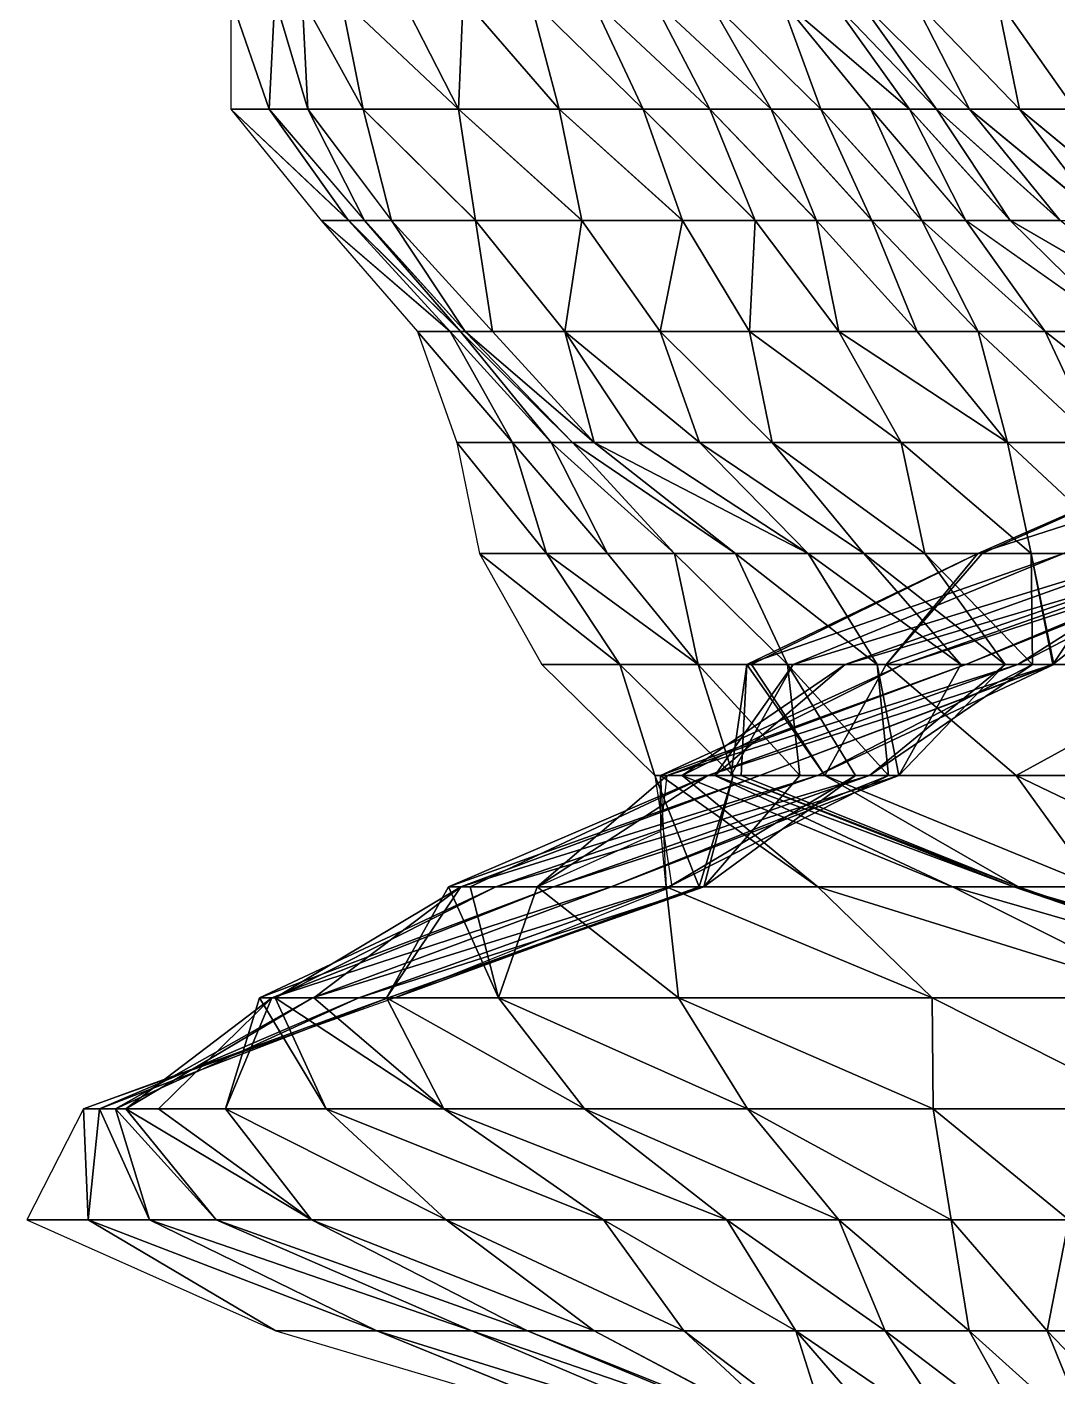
# Model space of a CAD drawing. Header units: metres. Extents: x -137 to 231, y -240 to 234.
# Drawn here: x -127 to -71.3, y -146.5 to -73.6 of the extents above; entities that cross this region are included whole.
import ezdxf

# ---------------------------------------------------------------- set-up
doc = ezdxf.new("R2010")
doc.units = ezdxf.units.M

msp = doc.modelspace()

# ---------------------------------------------------------------- linework, layer by layer
for points in [[(-115.985504, -72, -113.15229), (-113.90248, -78, -118.87785), (-113.59683, -72, -118.701385), (-113.59673, -71.9999, -118.70129)], [(-115.985504, -72, -113.15229), (-115.985504, -78, -113.15229), (-113.90248, -78, -118.87785), (-113.90238, -77.9999, -118.877754)], [(-113.59683, -72, -118.701385), (-113.90248, -78, -118.87785), (-111.81945, -78, -124.603424), (-111.81935, -77.9999, -124.603325)], [(-113.59683, -72, -118.701385), (-111.81945, -78, -124.603424), (-112.12511, -72, -124.77989), (-112.12501, -71.9999, -124.77979)], [(-112.12511, -72, -124.77989), (-108.81945, -78, -129.79958), (-110.04207, -72, -130.50546), (-110.04197, -71.9999, -130.50536)], [(-112.12511, -72, -124.77989), (-111.81945, -78, -124.603424), (-108.81945, -78, -129.79958), (-108.81935, -77.9999, -129.79947)], [(-110.04207, -72, -130.50546), (-103.679855, -78, -133.76044), (-106.73642, -72, -135.52515), (-106.73632, -71.9999, -135.52504)], [(-110.04207, -72, -130.50546), (-108.81945, -78, -129.79958), (-103.679855, -78, -133.76044), (-103.679756, -77.9999, -133.76033)], [(-103.43076, -72, -140.54482), (-106.73642, -72, -135.52515), (-103.679855, -78, -133.76044), (-103.679756, -77.9999, -133.76033)], [(-103.43076, -72, -140.54482), (-103.679855, -78, -133.76044), (-98.23461, -78, -137.54482), (-98.23451, -77.9999, -137.54471)], [(-99.81945, -72, -145.38803), (-103.43076, -72, -140.54482), (-98.23461, -78, -137.54482), (-98.23451, -77.9999, -137.54471)], [(-99.81945, -72, -145.38803), (-98.23461, -78, -137.54482), (-93.70634, -78, -141.85863), (-93.70624, -77.9999, -141.85852)], [(-96.513794, -72, -150.40771), (-99.81945, -72, -145.38803), (-93.70634, -78, -141.85863), (-93.70624, -77.9999, -141.85852)], [(-96.513794, -72, -150.40771), (-93.70634, -78, -141.85863), (-90.09502, -78, -146.70183), (-90.09492, -77.9999, -146.70172)], [(-93.20814, -72, -155.4274), (-96.513794, -72, -150.40771), (-90.09502, -78, -146.70183), (-90.09492, -77.9999, -146.70172)], [(-93.20814, -72, -155.4274), (-90.09502, -78, -146.70183), (-86.78936, -78, -151.72151), (-86.78926, -77.9999, -151.7214)], [(-90.20814, -72, -160.62355), (-93.20814, -72, -155.4274), (-86.78936, -78, -151.72151), (-86.78926, -77.9999, -151.7214)], [(-90.20814, -72, -160.62355), (-86.78936, -78, -151.72151), (-84.09502, -78, -157.09413), (-84.09492, -77.9999, -157.09402)], [(-86.291176, -72, -165.29028), (-90.20814, -72, -160.62355), (-84.09502, -78, -157.09413), (-84.09492, -77.9999, -157.09402)], [(-86.291176, -72, -165.29028), (-79.31764, -78, -168.19232), (-83.59683, -72, -170.66292), (-83.59673, -71.9999, -170.66281)], [(-86.291176, -72, -165.29028), (-84.09502, -78, -157.09413), (-81.40067, -78, -162.46677), (-81.40057, -77.9999, -162.46666)], [(-86.291176, -72, -165.29028), (-81.40067, -78, -162.46677), (-79.31764, -78, -168.19232), (-79.31754, -77.9999, -168.19221)], [(-83.59683, -72, -170.66292), (-77.845924, -78, -174.27083), (-82.12511, -72, -176.74142), (-82.12501, -71.9999, -176.74132)], [(-83.59683, -72, -170.66292), (-79.31764, -78, -168.19232), (-77.845924, -78, -174.27083), (-77.845825, -77.9999, -174.27072)], [(-82.12511, -72, -176.74142), (-76.06855, -78, -180.17287), (-79.12511, -72, -181.93758), (-79.12501, -71.9999, -181.93747)], [(-82.12511, -72, -176.74142), (-77.845924, -78, -174.27083), (-76.06855, -78, -180.17287), (-76.06845, -77.9999, -180.17276)], [(-79.12511, -72, -181.93758), (-73.37421, -78, -185.5455), (-74.59683, -72, -186.25137), (-74.59673, -71.9999, -186.25127)], [(-79.12511, -72, -181.93758), (-76.06855, -78, -180.17287), (-73.37421, -78, -185.5455), (-73.37411, -77.9999, -185.5454)], [(-74.59683, -72, -186.25137), (-70.37421, -78, -190.74164), (-69.76289, -72, -190.3887), (-69.762794, -71.9999, -190.3886)], [(-74.59683, -72, -186.25137), (-73.37421, -78, -185.5455), (-70.37421, -78, -190.74164), (-70.37411, -77.9999, -190.74153)], [(-115.985504, -78, -113.15229), (-109.62329, -84, -116.40727), (-113.90248, -78, -118.87785), (-113.90238, -77.9999, -118.877754)], [(-115.985504, -78, -113.15229), (-111.09502, -84, -110.32876), (-109.62329, -84, -116.40727), (-109.62319, -83.9999, -116.40717)], [(-113.90248, -78, -118.87785), (-108.762886, -84, -122.838715), (-111.81945, -78, -124.603424), (-111.81935, -77.9999, -124.603325)], [(-113.90248, -78, -118.87785), (-109.62329, -84, -116.40727), (-108.762886, -84, -122.838715), (-108.76279, -83.9999, -122.838615)], [(-111.81945, -78, -124.603424), (-107.29117, -84, -128.91722), (-108.81945, -78, -129.79958), (-108.81935, -77.9999, -129.79947)], [(-111.81945, -78, -124.603424), (-108.762886, -84, -122.838715), (-107.29117, -84, -128.91722), (-107.29107, -83.9999, -128.91711)], [(-108.81945, -78, -129.79958), (-102.762886, -84, -133.23102), (-103.679855, -78, -133.76044), (-103.679756, -77.9999, -133.76033)], [(-108.81945, -78, -129.79958), (-107.29117, -84, -128.91722), (-102.762886, -84, -133.23102), (-102.76279, -83.9999, -133.23091)], [(-103.679855, -78, -133.76044), (-97.011986, -84, -136.83894), (-98.23461, -78, -137.54482), (-98.23451, -77.9999, -137.54471)], [(-103.679855, -78, -133.76044), (-102.762886, -84, -133.23102), (-97.011986, -84, -136.83894), (-97.01189, -83.9999, -136.83884)], [(-98.23461, -78, -137.54482), (-91.566734, -84, -140.62332), (-93.70634, -78, -141.85863), (-93.70624, -77.9999, -141.85852)], [(-98.23461, -78, -137.54482), (-97.011986, -84, -136.83894), (-91.566734, -84, -140.62332), (-91.566635, -83.9999, -140.62321)], [(-93.70634, -78, -141.85863), (-87.64977, -84, -145.29007), (-90.09502, -78, -146.70183), (-90.09492, -77.9999, -146.70172)], [(-93.70634, -78, -141.85863), (-91.566734, -84, -140.62332), (-87.64977, -84, -145.29007), (-87.64967, -83.9999, -145.28996)], [(-90.09502, -78, -146.70183), (-84.34412, -84, -150.30975), (-86.78936, -78, -151.72151), (-86.78926, -77.9999, -151.7214)], [(-90.09502, -78, -146.70183), (-87.64977, -84, -145.29007), (-84.34412, -84, -150.30975), (-84.34402, -83.9999, -150.30965)], [(-86.78936, -78, -151.72151), (-81.34412, -84, -155.5059), (-84.09502, -78, -157.09413), (-84.09492, -77.9999, -157.09402)], [(-86.78936, -78, -151.72151), (-84.34412, -84, -150.30975), (-81.34412, -84, -155.5059), (-81.34402, -83.9999, -155.5058)], [(-84.09502, -78, -157.09413), (-78.64977, -84, -160.87852), (-81.40067, -78, -162.46677), (-81.40057, -77.9999, -162.46666)], [(-84.09502, -78, -157.09413), (-81.34412, -84, -155.5059), (-78.64977, -84, -160.87852), (-78.64967, -83.9999, -160.87842)], [(-81.40067, -78, -162.46677), (-76.261086, -84, -166.42761), (-79.31764, -78, -168.19232), (-79.31754, -77.9999, -168.19221)], [(-81.40067, -78, -162.46677), (-78.64977, -84, -160.87852), (-76.261086, -84, -166.42761), (-76.26099, -83.9999, -166.4275)], [(-79.31764, -78, -168.19232), (-73.87239, -84, -171.97672), (-77.845924, -78, -174.27083), (-77.845825, -77.9999, -174.27072)], [(-79.31764, -78, -168.19232), (-76.261086, -84, -166.42761), (-73.87239, -84, -171.97672), (-73.87229, -83.9999, -171.97661)], [(-77.845924, -78, -174.27083), (-71.178055, -84, -177.34933), (-76.06855, -78, -180.17287), (-76.06845, -77.9999, -180.17276)], [(-77.845924, -78, -174.27083), (-73.87239, -84, -171.97672), (-71.178055, -84, -177.34933), (-71.177956, -83.9999, -177.34923)], [(-76.06855, -78, -180.17287), (-68.78937, -84, -182.89844), (-73.37421, -78, -185.5455), (-73.37411, -77.9999, -185.5454)], [(-76.06855, -78, -180.17287), (-71.178055, -84, -177.34933), (-68.78937, -84, -182.89844), (-68.78927, -83.9999, -182.89833)], [(-73.37421, -78, -185.5455), (-66.09502, -84, -188.27106), (-70.37421, -78, -190.74164), (-70.37411, -77.9999, -190.74153)], [(-73.37421, -78, -185.5455), (-68.78937, -84, -182.89844), (-66.09502, -84, -188.27106), (-66.09492, -83.9999, -188.27095)], [(-104.12149, -90, -113.230804), (-109.62329, -84, -116.40727), (-111.09502, -84, -110.32876), (-111.09492, -83.9999, -110.32866)], [(-104.12149, -90, -113.230804), (-111.09502, -84, -110.32876), (-105.898865, -90, -107.328766), (-105.898766, -89.9999, -107.32867)], [(-103.566734, -90, -119.838715), (-108.762886, -84, -122.838715), (-109.62329, -84, -116.40727), (-109.62319, -83.9999, -116.40717)], [(-103.566734, -90, -119.838715), (-109.62329, -84, -116.40727), (-104.12149, -90, -113.230804), (-104.12139, -89.9999, -113.230705)], [(-103.31764, -90, -126.6231), (-107.29117, -84, -128.91722), (-108.762886, -84, -122.838715), (-108.76279, -83.9999, -122.838615)], [(-103.31764, -90, -126.6231), (-108.762886, -84, -122.838715), (-103.566734, -90, -119.838715), (-103.566635, -89.9999, -119.838615)], [(-107.29117, -84, -128.91722), (-101.84592, -90, -132.70161), (-102.762886, -84, -133.23102), (-102.76279, -83.9999, -133.23091)], [(-107.29117, -84, -128.91722), (-103.31764, -90, -126.6231), (-101.84592, -90, -132.70161), (-101.84582, -89.9999, -132.7015)], [(-102.762886, -84, -133.23102), (-97.928955, -90, -137.36835), (-97.011986, -84, -136.83894), (-97.01189, -83.9999, -136.83884)], [(-102.762886, -84, -133.23102), (-101.84592, -90, -132.70161), (-97.928955, -90, -137.36835), (-97.928856, -89.9999, -137.36824)], [(-97.011986, -84, -136.83894), (-97.928955, -90, -137.36835), (-92.78936, -90, -141.32921), (-92.78926, -89.9999, -141.3291)], [(-97.011986, -84, -136.83894), (-92.78936, -90, -141.32921), (-91.566734, -84, -140.62332), (-91.566635, -83.9999, -140.62321)], [(-91.566734, -84, -140.62332), (-92.78936, -90, -141.32921), (-87.95543, -90, -145.46654), (-87.95533, -89.9999, -145.46643)], [(-91.566734, -84, -140.62332), (-87.95543, -90, -145.46654), (-87.64977, -84, -145.29007), (-87.64967, -83.9999, -145.28996)], [(-87.64977, -84, -145.29007), (-87.95543, -90, -145.46654), (-83.12149, -90, -149.60387), (-83.12139, -89.9999, -149.60376)], [(-87.64977, -84, -145.29007), (-83.12149, -90, -149.60387), (-84.34412, -84, -150.30975), (-84.34402, -83.9999, -150.30965)], [(-84.34412, -84, -150.30975), (-78.898865, -90, -154.09413), (-81.34412, -84, -155.5059), (-81.34402, -83.9999, -155.5058)], [(-84.34412, -84, -150.30975), (-83.12149, -90, -149.60387), (-78.898865, -90, -154.09413), (-78.898766, -89.9999, -154.09402)], [(-81.34412, -84, -155.5059), (-75.593216, -90, -159.11382), (-78.64977, -84, -160.87852), (-78.64967, -83.9999, -160.87842)], [(-81.34412, -84, -155.5059), (-78.898865, -90, -154.09413), (-75.593216, -90, -159.11382), (-75.59312, -89.9999, -159.11371)], [(-78.64977, -84, -160.87852), (-71.9819, -90, -163.95703), (-76.261086, -84, -166.42761), (-76.26099, -83.9999, -166.4275)], [(-78.64977, -84, -160.87852), (-75.593216, -90, -159.11382), (-71.9819, -90, -163.95703), (-71.981804, -89.9999, -163.95692)], [(-67.75928, -90, -168.4473), (-73.87239, -84, -171.97672), (-76.261086, -84, -166.42761), (-76.26099, -83.9999, -166.4275)], [(-67.75928, -90, -168.4473), (-76.261086, -84, -166.42761), (-71.9819, -90, -163.95703), (-71.981804, -89.9999, -163.95692)], [(-63.53665, -90, -172.93758), (-71.178055, -84, -177.34933), (-73.87239, -84, -171.97672), (-73.87229, -83.9999, -171.97661)], [(-63.53665, -90, -172.93758), (-73.87239, -84, -171.97672), (-67.75928, -90, -168.4473), (-67.75918, -89.9999, -168.44719)], [(-105.898865, -90, -107.328766), (-100.75928, -96, -111.28963), (-104.12149, -90, -113.230804), (-104.12139, -89.9999, -113.230705)], [(-105.898865, -90, -107.328766), (-103.75928, -96, -106.093475), (-100.75928, -96, -111.28963), (-100.75918, -95.9999, -111.28953)], [(-104.12149, -90, -113.230804), (-98.67624, -96, -117.01519), (-103.566734, -90, -119.838715), (-103.566635, -89.9999, -119.838615)], [(-104.12149, -90, -113.230804), (-100.75928, -96, -111.28963), (-98.67624, -96, -117.01519), (-98.67614, -95.9999, -117.01509)], [(-97.51018, -96, -123.270164), (-103.31764, -90, -126.6231), (-103.566734, -90, -119.838715), (-103.566635, -89.9999, -119.838615)], [(-97.51018, -96, -123.270164), (-103.566734, -90, -119.838715), (-98.67624, -96, -117.01519), (-98.67614, -95.9999, -117.01509)], [(-96.34412, -96, -129.52515), (-101.84592, -90, -132.70161), (-103.31764, -90, -126.6231), (-103.31754, -89.9999, -126.623)], [(-96.34412, -96, -129.52515), (-103.31764, -90, -126.6231), (-97.51018, -96, -123.270164), (-97.51008, -95.9999, -123.270065)], [(-97.928955, -90, -137.36835), (-101.84592, -90, -132.70161), (-96.34412, -96, -129.52515), (-96.34402, -95.9999, -129.52504)], [(-97.928955, -90, -137.36835), (-90.64977, -96, -140.09392), (-92.78936, -90, -141.32921), (-92.78926, -89.9999, -141.3291)], [(-97.928955, -90, -137.36835), (-96.34412, -96, -129.52515), (-93.95543, -96, -135.07423), (-93.95533, -95.9999, -135.07413)], [(-97.928955, -90, -137.36835), (-93.95543, -96, -135.07423), (-90.64977, -96, -140.09392), (-90.64967, -95.9999, -140.09381)], [(-92.78936, -90, -141.32921), (-86.7328, -96, -144.76065), (-87.95543, -90, -145.46654), (-87.95533, -89.9999, -145.46643)], [(-92.78936, -90, -141.32921), (-90.64977, -96, -140.09392), (-86.7328, -96, -144.76065), (-86.732704, -95.9999, -144.76054)], [(-87.95543, -90, -145.46654), (-79.75928, -96, -147.66269), (-83.12149, -90, -149.60387), (-83.12139, -89.9999, -149.60376)], [(-87.95543, -90, -145.46654), (-86.7328, -96, -144.76065), (-79.75928, -96, -147.66269), (-79.75918, -95.9999, -147.66258)], [(-83.12149, -90, -149.60387), (-74.00837, -96, -151.2706), (-78.898865, -90, -154.09413), (-78.898766, -89.9999, -154.09402)], [(-83.12149, -90, -149.60387), (-79.75928, -96, -147.66269), (-74.00837, -96, -151.2706), (-74.00827, -95.9999, -151.2705)], [(-75.593216, -90, -159.11382), (-78.898865, -90, -154.09413), (-74.00837, -96, -151.2706), (-74.00827, -95.9999, -151.2705)], [(-75.593216, -90, -159.11382), (-74.00837, -96, -151.2706), (-69.17443, -96, -155.40793), (-69.17433, -95.9999, -155.40782)], [(-71.9819, -90, -163.95703), (-75.593216, -90, -159.11382), (-69.17443, -96, -155.40793), (-69.17433, -95.9999, -155.40782)], [(-71.9819, -90, -163.95703), (-69.17443, -96, -155.40793), (-64.3405, -96, -159.54527), (-64.3404, -95.9999, -159.54517)], [(-67.75928, -90, -168.4473), (-71.9819, -90, -163.95703), (-64.3405, -96, -159.54527), (-64.3404, -95.9999, -159.54517)], [(-103.75928, -96, -106.093475), (-98.92534, -102, -110.230804), (-100.75928, -96, -111.28963), (-100.75918, -95.9999, -111.28953)], [(-103.75928, -96, -106.093475), (-102.53665, -102, -105.38759), (-98.92534, -102, -110.230804), (-98.92524, -101.9999, -110.230705)], [(-100.75928, -96, -111.28963), (-95.61968, -102, -115.25048), (-98.67624, -96, -117.01519), (-98.67614, -95.9999, -117.01509)], [(-100.75928, -96, -111.28963), (-98.92534, -102, -110.230804), (-95.61968, -102, -115.25048), (-95.61958, -101.9999, -115.25038)], [(-92.00837, -102, -120.09369), (-97.51018, -96, -123.270164), (-98.67624, -96, -117.01519), (-98.67614, -95.9999, -117.01509)], [(-92.00837, -102, -120.09369), (-98.67624, -96, -117.01519), (-95.61968, -102, -115.25048), (-95.61958, -101.9999, -115.25038)], [(-88.70271, -102, -125.11337), (-96.34412, -96, -129.52515), (-97.51018, -96, -123.270164), (-97.51008, -95.9999, -123.270065)], [(-88.70271, -102, -125.11337), (-97.51018, -96, -123.270164), (-92.00837, -102, -120.09369), (-92.00827, -101.9999, -120.09359)], [(-84.78574, -102, -129.78012), (-93.95543, -96, -135.07423), (-96.34412, -96, -129.52515), (-96.34402, -95.9999, -129.52504)], [(-84.78574, -102, -129.78012), (-96.34412, -96, -129.52515), (-88.70271, -102, -125.11337), (-88.702614, -101.9999, -125.11327)], [(-90.64977, -96, -140.09392), (-93.95543, -96, -135.07423), (-84.78574, -102, -129.78012), (-84.785645, -101.9999, -129.78001)], [(-90.64977, -96, -140.09392), (-84.78574, -102, -129.78012), (-81.78574, -102, -134.97627), (-81.785645, -101.9999, -134.97617)], [(-86.7328, -96, -144.76065), (-90.64977, -96, -140.09392), (-81.78574, -102, -134.97627), (-81.785645, -101.9999, -134.97617)], [(-86.7328, -96, -144.76065), (-81.78574, -102, -134.97627), (-78.48009, -102, -139.99596), (-78.47999, -101.9999, -139.99585)], [(-79.75928, -96, -147.66269), (-86.7328, -96, -144.76065), (-78.48009, -102, -139.99596), (-78.47999, -101.9999, -139.99585)], [(-79.75928, -96, -147.66269), (-78.48009, -102, -139.99596), (-72.72919, -102, -143.60387), (-72.72909, -101.9999, -143.60376)], [(-74.00837, -96, -151.2706), (-79.75928, -96, -147.66269), (-72.72919, -102, -143.60387), (-72.72909, -101.9999, -143.60376)], [(-70.98551, -102, -191.09457), (-75.62692, -102, -200.7025), (-56.981903, -96, -189.93779), (-56.981804, -95.9999, -189.93768)], [(-75.62692, -102, -200.7025), (-75.37782, -102, -207.48688), (-61.928955, -96, -199.72218), (-61.928856, -95.9999, -199.72208)], [(-75.62692, -102, -200.7025), (-61.928955, -96, -199.72218), (-56.981903, -96, -189.93779), (-56.981804, -95.9999, -189.93768)], [(-61.928955, -96, -199.72218), (-75.37782, -102, -207.48688), (-63.208138, -102, -207.38892), (-63.20804, -101.9999, -207.38881)], [(-74.00837, -96, -151.2706), (-72.72919, -102, -143.60387), (-67.58959, -102, -147.56473), (-67.58949, -101.9999, -147.56462)], [(-69.17443, -96, -155.40793), (-74.00837, -96, -151.2706), (-67.58959, -102, -147.56473), (-67.58949, -101.9999, -147.56462)], [(-102.53665, -102, -105.38759), (-94.951805, -108, -107.936676), (-98.92534, -102, -110.230804), (-98.92524, -101.9999, -110.230705)], [(-102.53665, -102, -105.38759), (-99.17443, -108, -103.44641), (-94.951805, -108, -107.936676), (-94.951706, -107.9999, -107.93658)], [(-98.92534, -102, -110.230804), (-90.72919, -108, -112.426956), (-95.61968, -102, -115.25048), (-95.61958, -101.9999, -115.25038)], [(-98.92534, -102, -110.230804), (-94.951805, -108, -107.936676), (-90.72919, -108, -112.426956), (-90.72909, -107.9999, -112.42686)], [(-92.00837, -102, -120.09369), (-95.61968, -102, -115.25048), (-90.72919, -108, -112.426956), (-90.72909, -107.9999, -112.42686)], [(-92.00837, -102, -120.09369), (-90.72919, -108, -112.426956), (-85.89525, -108, -116.564285), (-85.89515, -107.9999, -116.564186)], [(-88.70271, -102, -125.11337), (-92.00837, -102, -120.09369), (-85.89525, -108, -116.564285), (-85.89515, -107.9999, -116.564186)], [(-88.70271, -102, -125.11337), (-85.89525, -108, -116.564285), (-81.06131, -108, -120.701614), (-81.06121, -107.9999, -120.701515)], [(-84.78574, -102, -129.78012), (-88.70271, -102, -125.11337), (-81.06131, -108, -120.701614), (-81.06121, -107.9999, -120.701515)], [(-85.60045, -108, -192.60431), (-88.10226, -108, -200.97693), (-70.98551, -102, -191.09457), (-70.98541, -101.9999, -191.09447)], [(-88.10226, -108, -200.97693), (-87.853165, -108, -207.76132), (-75.62692, -102, -200.7025), (-75.62682, -101.9999, -200.7024)], [(-88.10226, -108, -200.97693), (-75.62692, -102, -200.7025), (-70.98551, -102, -191.09457), (-70.98541, -101.9999, -191.09447)], [(-75.62692, -102, -200.7025), (-87.853165, -108, -207.76132), (-80.573975, -108, -210.4869), (-80.573875, -107.9999, -210.48679)], [(-82.792984, -108, -184.05522), (-85.60045, -108, -192.60431), (-66.03847, -102, -181.3102), (-66.03837, -101.9999, -181.31009)], [(-85.60045, -108, -192.60431), (-70.98551, -102, -191.09457), (-66.03847, -102, -181.3102), (-66.03837, -101.9999, -181.31009)], [(-84.78574, -102, -129.78012), (-81.06131, -108, -120.701614), (-76.53303, -108, -125.01541), (-76.53293, -107.9999, -125.01531)], [(-81.78574, -102, -134.97627), (-84.78574, -102, -129.78012), (-76.53303, -108, -125.01541), (-76.53293, -107.9999, -125.01531)], [(-79.67986, -108, -175.32965), (-82.792984, -108, -184.05522), (-62.619682, -102, -172.40817), (-62.619583, -101.9999, -172.40807)], [(-82.792984, -108, -184.05522), (-66.03847, -102, -181.3102), (-62.619682, -102, -172.40817), (-62.619583, -101.9999, -172.40807)], [(-81.78574, -102, -134.97627), (-76.53303, -108, -125.01541), (-74.14435, -108, -130.56451), (-74.14425, -107.9999, -130.5644)], [(-78.48009, -102, -139.99596), (-81.78574, -102, -134.97627), (-74.14435, -108, -130.56451), (-74.14425, -107.9999, -130.5644)], [(-75.62692, -102, -200.7025), (-80.573975, -108, -210.4869), (-75.37782, -102, -207.48688), (-75.37772, -101.9999, -207.48677)], [(-80.573975, -108, -210.4869), (-62.596832, -108, -207.03598), (-63.208138, -102, -207.38892), (-63.20804, -101.9999, -207.38881)], [(-80.573975, -108, -210.4869), (-63.208138, -102, -207.38892), (-75.37782, -102, -207.48688), (-75.37772, -101.9999, -207.48677)], [(-76.261086, -108, -166.42761), (-79.67986, -108, -175.32965), (-61.3405, -102, -164.74142), (-61.3404, -101.9999, -164.74132)], [(-79.67986, -108, -175.32965), (-62.619682, -102, -172.40817), (-61.3405, -102, -164.74142), (-61.3404, -101.9999, -164.74132)], [(-78.48009, -102, -139.99596), (-74.14435, -108, -130.56451), (-72.672615, -108, -136.643), (-72.672516, -107.9999, -136.6429)], [(-72.72919, -102, -143.60387), (-78.48009, -102, -139.99596), (-72.672615, -108, -136.643), (-72.672516, -107.9999, -136.6429)], [(-73.45361, -108, -157.87852), (-76.261086, -108, -166.42761), (-61.89525, -102, -158.13351), (-61.89515, -101.9999, -158.1334)], [(-76.261086, -108, -166.42761), (-61.3405, -102, -164.74142), (-61.89525, -102, -158.13351), (-61.89515, -101.9999, -158.1334)], [(-71.56312, -108, -149.85884), (-73.45361, -108, -157.87852), (-63.978287, -102, -152.40794), (-63.978188, -101.9999, -152.40784)], [(-73.45361, -108, -157.87852), (-61.89525, -102, -158.13351), (-63.978287, -102, -152.40794), (-63.978188, -101.9999, -152.40784)], [(-72.72919, -102, -143.60387), (-71.56312, -108, -149.85884), (-67.58959, -102, -147.56473), (-67.58949, -101.9999, -147.56462)], [(-72.72919, -102, -143.60387), (-72.672615, -108, -136.643), (-71.50656, -108, -142.89798), (-71.50646, -107.9999, -142.89787)], [(-72.72919, -102, -143.60387), (-71.50656, -108, -142.89798), (-71.56312, -108, -149.85884), (-71.56302, -107.9999, -149.85873)], [(-71.56312, -108, -149.85884), (-63.978287, -102, -152.40794), (-67.58959, -102, -147.56473), (-67.58949, -101.9999, -147.56462)], [(-94.951805, -108, -107.936676), (-99.17443, -108, -103.44641), (-93.06131, -114, -99.917), (-93.06121, -113.9999, -99.9169)], [(-94.951805, -108, -107.936676), (-93.06131, -114, -99.917), (-88.838684, -114, -104.40727), (-88.838585, -113.9999, -104.40717)], [(-90.72919, -108, -112.426956), (-94.951805, -108, -107.936676), (-88.838684, -114, -104.40727), (-88.838585, -113.9999, -104.40717)], [(-92.40429, -114, -168.8197), (-92.76651, -114, -175.95703), (-76.261086, -108, -166.42761), (-76.26099, -107.9999, -166.4275)], [(-92.76651, -114, -175.95703), (-91.60045, -114, -182.212), (-79.67986, -108, -175.32965), (-79.67976, -107.9999, -175.32954)], [(-92.76651, -114, -175.95703), (-79.67986, -108, -175.32965), (-76.261086, -108, -166.42761), (-76.26099, -107.9999, -166.4275)], [(-90.20814, -114, -160.62355), (-92.40429, -114, -168.8197), (-73.45361, -108, -157.87852), (-73.453514, -107.9999, -157.87842)], [(-92.40429, -114, -168.8197), (-76.261086, -108, -166.42761), (-73.45361, -108, -157.87852), (-73.453514, -107.9999, -157.87842)], [(-91.60045, -114, -182.212), (-89.823074, -114, -188.11404), (-82.792984, -108, -184.05522), (-82.792885, -107.9999, -184.05511)], [(-91.60045, -114, -182.212), (-82.792984, -108, -184.05522), (-79.67986, -108, -175.32965), (-79.67976, -107.9999, -175.32954)], [(-90.72919, -108, -112.426956), (-88.838684, -114, -104.40727), (-85.22737, -114, -109.25048), (-85.22727, -113.9999, -109.25038)], [(-85.89525, -108, -116.564285), (-90.72919, -108, -112.426956), (-85.22737, -114, -109.25048), (-85.22727, -113.9999, -109.25038)], [(-87.40067, -114, -152.07446), (-90.20814, -114, -160.62355), (-71.56312, -108, -149.85884), (-71.56302, -107.9999, -149.85873)], [(-90.20814, -114, -160.62355), (-73.45361, -108, -157.87852), (-71.56312, -108, -149.85884), (-71.56302, -107.9999, -149.85873)], [(-89.823074, -114, -188.11404), (-88.96266, -114, -194.5455), (-85.60045, -108, -192.60431), (-85.60035, -107.9999, -192.6042)], [(-89.823074, -114, -188.11404), (-85.60045, -108, -192.60431), (-82.792984, -108, -184.05522), (-82.792885, -107.9999, -184.05511)], [(-88.96266, -114, -194.5455), (-88.40791, -114, -201.15341), (-88.10226, -108, -200.97693), (-88.10216, -107.9999, -200.97682)], [(-88.96266, -114, -194.5455), (-88.10226, -108, -200.97693), (-85.60045, -108, -192.60431), (-85.60035, -107.9999, -192.6042)], [(-88.10226, -108, -200.97693), (-88.40791, -114, -201.15341), (-83.87963, -114, -205.46721), (-83.87953, -113.9999, -205.4671)], [(-88.10226, -108, -200.97693), (-83.87963, -114, -205.46721), (-87.853165, -108, -207.76132), (-87.853065, -107.9999, -207.76122)], [(-83.87963, -114, -205.46721), (-80.573975, -108, -210.4869), (-87.853165, -108, -207.76132), (-87.853065, -107.9999, -207.76122)], [(-84.28756, -114, -143.34889), (-87.40067, -114, -152.07446), (-71.50656, -108, -142.89798), (-71.50646, -107.9999, -142.89787)], [(-87.40067, -114, -152.07446), (-71.56312, -108, -149.85884), (-71.50656, -108, -142.89798), (-71.50646, -107.9999, -142.89787)], [(-85.89525, -108, -116.564285), (-80.45, -114, -120.34867), (-81.06131, -108, -120.701614), (-81.06121, -107.9999, -120.701515)], [(-85.89525, -108, -116.564285), (-85.22737, -114, -109.25048), (-82.22737, -114, -114.44664), (-82.22727, -113.9999, -114.44654)], [(-85.89525, -108, -116.564285), (-82.22737, -114, -114.44664), (-80.45, -114, -120.34867), (-80.4499, -113.9999, -120.34857)], [(-81.48009, -114, -134.7998), (-84.28756, -114, -143.34889), (-72.672615, -108, -136.643), (-72.672516, -107.9999, -136.6429)], [(-84.28756, -114, -143.34889), (-71.50656, -108, -142.89798), (-72.672615, -108, -136.643), (-72.672516, -107.9999, -136.6429)], [(-83.87963, -114, -205.46721), (-73.543884, -114, -206.42807), (-80.573975, -108, -210.4869), (-80.573875, -107.9999, -210.48679)], [(-79.89525, -114, -126.95659), (-81.48009, -114, -134.7998), (-74.14435, -108, -130.56451), (-74.14425, -107.9999, -130.5644)], [(-81.48009, -114, -134.7998), (-72.672615, -108, -136.643), (-74.14435, -108, -130.56451), (-74.14425, -107.9999, -130.5644)], [(-81.06131, -108, -120.701614), (-79.89525, -114, -126.95659), (-76.53303, -108, -125.01541), (-76.53293, -107.9999, -125.01531)], [(-81.06131, -108, -120.701614), (-80.45, -114, -120.34867), (-79.89525, -114, -126.95659), (-79.89515, -113.9999, -126.95649)], [(-73.543884, -114, -206.42807), (-62.596832, -108, -207.03598), (-80.573975, -108, -210.4869), (-80.573875, -107.9999, -210.48679)], [(-79.89525, -114, -126.95659), (-74.14435, -108, -130.56451), (-76.53303, -108, -125.01541), (-76.53293, -107.9999, -125.01531)], [(-73.543884, -114, -206.42807), (-58.011993, -114, -204.38892), (-62.596832, -108, -207.03598), (-62.596733, -107.9999, -207.03587)], [(-103.543884, -120, -154.46654), (-104.211754, -120, -161.78033), (-87.40067, -114, -152.07446), (-87.40057, -113.9999, -152.07436)], [(-104.211754, -120, -161.78033), (-103.04569, -120, -168.03531), (-90.20814, -114, -160.62355), (-90.20804, -113.9999, -160.62344)], [(-104.211754, -120, -161.78033), (-90.20814, -114, -160.62355), (-87.40067, -114, -152.07446), (-87.40057, -113.9999, -152.07436)], [(-101.65338, -120, -146.44685), (-103.543884, -120, -154.46654), (-84.28756, -114, -143.34889), (-84.28746, -113.9999, -143.34879)], [(-103.543884, -120, -154.46654), (-87.40067, -114, -152.07446), (-84.28756, -114, -143.34889), (-84.28746, -113.9999, -143.34879)], [(-90.20814, -114, -160.62355), (-103.04569, -120, -168.03531), (-99.43439, -120, -172.87852), (-99.43429, -119.9999, -172.87842)], [(-98.54027, -120, -137.72128), (-101.65338, -120, -146.44685), (-81.48009, -114, -134.7998), (-81.47999, -113.9999, -134.7997)], [(-101.65338, -120, -146.44685), (-84.28756, -114, -143.34889), (-81.48009, -114, -134.7998), (-81.47999, -113.9999, -134.7997)], [(-90.20814, -114, -160.62355), (-99.43439, -120, -172.87852), (-92.40429, -114, -168.8197), (-92.40419, -113.9999, -168.8196)], [(-92.40429, -114, -168.8197), (-99.43439, -120, -172.87852), (-92.75142, -117, -175.65965), (-92.75132, -116.9999, -175.65955)], [(-95.42715, -120, -128.99573), (-98.54027, -120, -137.72128), (-79.89525, -114, -126.95659), (-79.89515, -113.9999, -126.95649)], [(-98.54027, -120, -137.72128), (-81.48009, -114, -134.7998), (-79.89525, -114, -126.95659), (-79.89515, -113.9999, -126.95649)], [(-92.314026, -120, -120.270164), (-95.42715, -120, -128.99573), (-80.45, -114, -120.34867), (-80.4499, -113.9999, -120.34857)], [(-95.42715, -120, -128.99573), (-79.89525, -114, -126.95659), (-80.45, -114, -120.34867), (-80.4499, -113.9999, -120.34857)], [(-93.06131, -114, -99.917), (-90.672615, -120, -105.466095), (-88.838684, -114, -104.40727), (-88.838585, -113.9999, -104.40717)], [(-93.06131, -114, -99.917), (-92.14435, -120, -99.38759), (-90.672615, -120, -105.466095), (-90.672516, -119.9999, -105.465996)], [(-92.46086, -120, -175.78056), (-92.75142, -117, -175.65965), (-92.76651, -114, -175.95703), (-92.76641, -113.9999, -175.95692)], [(-84.2647, -120, -177.97672), (-91.60045, -114, -182.212), (-92.76651, -114, -175.95703), (-92.76641, -113.9999, -175.95692)], [(-84.2647, -120, -177.97672), (-92.76651, -114, -175.95703), (-92.46086, -120, -175.78056), (-92.46076, -119.9999, -175.78046)], [(-90.42352, -120, -112.25048), (-92.314026, -120, -120.270164), (-82.22737, -114, -114.44664), (-82.22727, -113.9999, -114.44654)], [(-92.314026, -120, -120.270164), (-80.45, -114, -120.34867), (-82.22737, -114, -114.44664), (-82.22727, -113.9999, -114.44654)], [(-76.98551, -120, -180.70227), (-89.823074, -114, -188.11404), (-91.60045, -114, -182.212), (-91.60035, -113.9999, -182.2119)], [(-76.98551, -120, -180.70227), (-91.60045, -114, -182.212), (-84.2647, -120, -177.97672), (-84.2646, -119.9999, -177.97661)], [(-88.838684, -114, -104.40727), (-90.672615, -120, -105.466095), (-90.42352, -120, -112.25048), (-90.42342, -119.9999, -112.25038)], [(-88.838684, -114, -104.40727), (-90.42352, -120, -112.25048), (-85.22737, -114, -109.25048), (-85.22727, -113.9999, -109.25038)], [(-90.42352, -120, -112.25048), (-82.22737, -114, -114.44664), (-85.22737, -114, -109.25048), (-85.22727, -113.9999, -109.25038)], [(-73.67986, -120, -185.72195), (-88.96266, -114, -194.5455), (-89.823074, -114, -188.11404), (-89.822975, -113.9999, -188.11394)], [(-73.67986, -120, -185.72195), (-89.823074, -114, -188.11404), (-76.98551, -120, -180.70227), (-76.98541, -119.9999, -180.70216)], [(-73.43077, -120, -192.50635), (-88.40791, -114, -201.15341), (-88.96266, -114, -194.5455), (-88.96256, -113.9999, -194.5454)], [(-73.43077, -120, -192.50635), (-88.96266, -114, -194.5455), (-73.67986, -120, -185.72195), (-73.67976, -119.9999, -185.72185)], [(-83.87963, -114, -205.46721), (-88.40791, -114, -201.15341), (-73.43077, -120, -192.50635), (-73.43067, -119.9999, -192.50624)], [(-83.87963, -114, -205.46721), (-73.43077, -120, -192.50635), (-69.20814, -120, -196.99661), (-69.20804, -119.9999, -196.9965)], [(-73.543884, -114, -206.42807), (-83.87963, -114, -205.46721), (-69.20814, -120, -196.99661), (-69.20804, -119.9999, -196.9965)], [(-61.011993, -120, -199.19278), (-58.011993, -114, -204.38892), (-73.543884, -114, -206.42807), (-73.543785, -113.9999, -206.42796)], [(-73.543884, -114, -206.42807), (-69.20814, -120, -196.99661), (-61.011993, -120, -199.19278), (-61.011894, -119.9999, -199.19267)], [(-113.76651, -126, -139.58395), (-114.43439, -126, -146.89777), (-98.54027, -120, -137.72128), (-98.54017, -119.9999, -137.72118)], [(-114.43439, -126, -146.89777), (-113.573975, -126, -153.32921), (-101.65338, -120, -146.44685), (-101.65328, -119.9999, -146.44675)], [(-114.43439, -126, -146.89777), (-101.65338, -120, -146.44685), (-98.54027, -120, -137.72128), (-98.54017, -119.9999, -137.72118)], [(-111.57036, -126, -131.38782), (-113.76651, -126, -139.58395), (-95.42715, -120, -128.99573), (-95.42705, -119.9999, -128.99562)], [(-113.76651, -126, -139.58395), (-98.54027, -120, -137.72128), (-95.42715, -120, -128.99573), (-95.42705, -119.9999, -128.99562)], [(-113.573975, -126, -153.32921), (-111.490944, -126, -159.05478), (-103.543884, -120, -154.46654), (-103.543785, -119.9999, -154.46643)], [(-113.573975, -126, -153.32921), (-103.543884, -120, -154.46654), (-101.65338, -120, -146.44685), (-101.65328, -119.9999, -146.44675)], [(-109.06854, -126, -123.01518), (-111.57036, -126, -131.38782), (-92.314026, -120, -120.270164), (-92.31393, -119.9999, -120.270065)], [(-111.57036, -126, -131.38782), (-95.42715, -120, -128.99573), (-92.314026, -120, -120.270164), (-92.31393, -119.9999, -120.270065)], [(-103.543884, -120, -154.46654), (-111.490944, -126, -159.05478), (-107.573975, -126, -163.72151), (-107.573875, -125.9999, -163.7214)], [(-107.4837, -126, -115.171974), (-109.06854, -126, -123.01518), (-90.42352, -120, -112.25048), (-90.42342, -119.9999, -112.25038)], [(-109.06854, -126, -123.01518), (-92.314026, -120, -120.270164), (-90.42352, -120, -112.25048), (-90.42342, -119.9999, -112.25038)], [(-103.543884, -120, -154.46654), (-107.573975, -126, -163.72151), (-104.211754, -120, -161.78033), (-104.211655, -119.9999, -161.78023)], [(-104.211754, -120, -161.78033), (-107.573975, -126, -163.72151), (-101.51742, -126, -167.15295), (-101.51732, -125.9999, -167.15285)], [(-107.12149, -126, -108.034645), (-107.4837, -126, -115.171974), (-90.672615, -120, -105.466095), (-90.672516, -119.9999, -105.465996)], [(-107.4837, -126, -115.171974), (-90.42352, -120, -112.25048), (-90.672615, -120, -105.466095), (-90.672516, -119.9999, -105.465996)], [(-107.12149, -126, -108.034645), (-90.672615, -120, -105.466095), (-92.14435, -120, -99.38759), (-92.14425, -119.9999, -99.38749)], [(-104.211754, -120, -161.78033), (-101.51742, -126, -167.15295), (-103.04569, -120, -168.03531), (-103.04559, -119.9999, -168.0352)], [(-99.43439, -120, -172.87852), (-103.04569, -120, -168.03531), (-101.51742, -126, -167.15295), (-101.51732, -125.9999, -167.15285)], [(-99.43439, -120, -172.87852), (-101.51742, -126, -167.15295), (-91.792984, -126, -168.46677), (-91.792885, -125.9999, -168.46666)], [(-92.46086, -120, -175.78056), (-99.43439, -120, -172.87852), (-91.792984, -126, -168.46677), (-91.792885, -125.9999, -168.46666)], [(-92.46086, -120, -175.78056), (-91.792984, -126, -168.46677), (-78.09502, -126, -167.48643), (-78.09492, -125.9999, -167.48633)], [(-84.2647, -120, -177.97672), (-92.46086, -120, -175.78056), (-78.09502, -126, -167.48643), (-78.09492, -125.9999, -167.48633)], [(-84.2647, -120, -177.97672), (-78.09502, -126, -167.48643), (-65.00837, -126, -166.85907), (-65.00827, -125.9999, -166.85896)], [(-76.98551, -120, -180.70227), (-84.2647, -120, -177.97672), (-65.00837, -126, -166.85907), (-65.00827, -125.9999, -166.85896)], [(-76.98551, -120, -180.70227), (-65.00837, -126, -166.85907), (-56.200912, -126, -168.70229), (-56.200813, -125.9999, -168.70218)], [(-73.67986, -120, -185.72195), (-76.98551, -120, -180.70227), (-56.200912, -126, -168.70229), (-56.200813, -125.9999, -168.70218)], [(-56.00837, -126, -182.44753), (-73.43077, -120, -192.50635), (-73.67986, -120, -185.72195), (-73.67976, -119.9999, -185.72185)], [(-73.67986, -120, -185.72195), (-56.200912, -126, -168.70229), (-53.200912, -126, -173.89844), (-53.200813, -125.9999, -173.89833)], [(-56.00837, -126, -182.44753), (-73.67986, -120, -185.72195), (-53.200912, -126, -173.89844), (-53.200813, -125.9999, -173.89833)], [(-69.20814, -120, -196.99661), (-73.43077, -120, -192.50635), (-56.00837, -126, -182.44753), (-56.00827, -125.9999, -182.44742)], [(-123.93257, -132, -117.740524), (-123.07217, -132, -124.171974), (-107.4837, -126, -115.171974), (-107.483604, -125.9999, -115.171875)], [(-123.93257, -132, -117.740524), (-107.4837, -126, -115.171974), (-107.12149, -126, -108.034645), (-107.12139, -125.9999, -108.034546)], [(-123.07217, -132, -124.171974), (-122.211754, -132, -130.60342), (-109.06854, -126, -123.01518), (-109.06844, -125.9999, -123.01508)], [(-123.07217, -132, -124.171974), (-109.06854, -126, -123.01518), (-107.4837, -126, -115.171974), (-107.483604, -125.9999, -115.171875)], [(-122.211754, -132, -130.60342), (-121.657005, -132, -137.21133), (-111.57036, -126, -131.38782), (-111.57026, -125.9999, -131.38771)], [(-122.211754, -132, -130.60342), (-111.57036, -126, -131.38782), (-109.06854, -126, -123.01518), (-109.06844, -125.9999, -123.01508)], [(-121.657005, -132, -137.21133), (-119.87963, -132, -143.11337), (-113.76651, -126, -139.58395), (-113.76641, -125.9999, -139.58385)], [(-121.657005, -132, -137.21133), (-113.76651, -126, -139.58395), (-111.57036, -126, -131.38782), (-111.57026, -125.9999, -131.38771)], [(-113.76651, -126, -139.58395), (-119.87963, -132, -143.11337), (-116.26832, -132, -147.95659), (-116.26822, -131.9999, -147.95648)], [(-113.76651, -126, -139.58395), (-116.26832, -132, -147.95659), (-114.43439, -126, -146.89777), (-114.43429, -125.9999, -146.89766)], [(-114.43439, -126, -146.89777), (-116.26832, -132, -147.95659), (-110.823074, -132, -151.74097), (-110.822975, -131.9999, -151.74086)], [(-114.43439, -126, -146.89777), (-110.823074, -132, -151.74097), (-113.573975, -126, -153.32921), (-113.573875, -125.9999, -153.3291)], [(-104.46085, -132, -154.99596), (-111.490944, -126, -159.05478), (-113.573975, -126, -153.32921), (-113.573875, -125.9999, -153.3291)], [(-104.46085, -132, -154.99596), (-113.573975, -126, -153.32921), (-110.823074, -132, -151.74097), (-110.822975, -131.9999, -151.74086)], [(-107.573975, -126, -163.72151), (-111.490944, -126, -159.05478), (-104.46085, -132, -154.99596), (-104.460754, -131.9999, -154.99585)], [(-107.573975, -126, -163.72151), (-104.46085, -132, -154.99596), (-96.87601, -132, -157.54504), (-96.87591, -131.9999, -157.54494)], [(-101.51742, -126, -167.15295), (-107.573975, -126, -163.72151), (-96.87601, -132, -157.54504), (-96.87591, -131.9999, -157.54494)], [(-101.51742, -126, -167.15295), (-96.87601, -132, -157.54504), (-88.06855, -132, -159.38826), (-88.06845, -131.9999, -159.38815)], [(-91.792984, -126, -168.46677), (-101.51742, -126, -167.15295), (-88.06855, -132, -159.38826), (-88.06845, -131.9999, -159.38815)], [(-91.792984, -126, -168.46677), (-88.06855, -132, -159.38826), (-78.03846, -132, -160.52559), (-78.03836, -131.9999, -160.52548)], [(-78.09502, -126, -167.48643), (-91.792984, -126, -168.46677), (-78.03846, -132, -160.52559), (-78.03836, -131.9999, -160.52548)], [(-78.09502, -126, -167.48643), (-78.03846, -132, -160.52559), (-66.17444, -132, -160.6041), (-66.17434, -131.9999, -160.60399)], [(-65.00837, -126, -166.85907), (-78.09502, -126, -167.48643), (-66.17444, -132, -160.6041), (-66.17434, -131.9999, -160.60399)], [(-123.93257, -132, -117.740524), (-126.989136, -138, -119.50523), (-123.68347, -138, -124.52492), (-123.68337, -137.9999, -124.52482)], [(-123.93257, -132, -117.740524), (-123.68347, -138, -124.52492), (-123.07217, -132, -124.171974), (-123.07207, -131.9999, -124.171875)], [(-123.07217, -132, -124.171974), (-123.68347, -138, -124.52492), (-120.37782, -138, -129.5446), (-120.37772, -137.9999, -129.5445)], [(-123.07217, -132, -124.171974), (-120.37782, -138, -129.5446), (-122.211754, -132, -130.60342), (-122.211655, -131.9999, -130.60332)], [(-122.211754, -132, -130.60342), (-116.76651, -138, -134.3878), (-121.657005, -132, -137.21133), (-121.656906, -131.9999, -137.21123)], [(-122.211754, -132, -130.60342), (-120.37782, -138, -129.5446), (-116.76651, -138, -134.3878), (-116.76641, -137.9999, -134.3877)], [(-111.626915, -138, -138.34866), (-119.87963, -132, -143.11337), (-121.657005, -132, -137.21133), (-121.656906, -131.9999, -137.21123)], [(-111.626915, -138, -138.34866), (-121.657005, -132, -137.21133), (-116.76651, -138, -134.3878), (-116.76641, -137.9999, -134.3877)], [(-116.26832, -132, -147.95659), (-119.87963, -132, -143.11337), (-111.626915, -138, -138.34866), (-111.626816, -137.9999, -138.34856)], [(-116.26832, -132, -147.95659), (-111.626915, -138, -138.34866), (-104.34773, -138, -141.07423), (-104.34763, -137.9999, -141.07413)], [(-110.823074, -132, -151.74097), (-116.26832, -132, -147.95659), (-104.34773, -138, -141.07423), (-104.34763, -137.9999, -141.07413)], [(-110.823074, -132, -151.74097), (-104.34773, -138, -141.07423), (-95.845924, -138, -143.09392), (-95.845825, -137.9999, -143.09381)], [(-104.46085, -132, -154.99596), (-110.823074, -132, -151.74097), (-95.845924, -138, -143.09392), (-95.845825, -137.9999, -143.09381)], [(-104.46085, -132, -154.99596), (-95.845924, -138, -143.09392), (-89.178055, -138, -146.17242), (-89.177956, -137.9999, -146.17232)], [(-96.87601, -132, -157.54504), (-104.46085, -132, -154.99596), (-89.178055, -138, -146.17242), (-89.177956, -137.9999, -146.17232)], [(-96.87601, -132, -157.54504), (-89.178055, -138, -146.17242), (-83.12149, -138, -149.60387), (-83.12139, -137.9999, -149.60376)], [(-88.06855, -132, -159.38826), (-96.87601, -132, -157.54504), (-83.12149, -138, -149.60387), (-83.12139, -137.9999, -149.60376)], [(-88.06855, -132, -159.38826), (-83.12149, -138, -149.60387), (-77.06493, -138, -153.03531), (-77.064835, -137.9999, -153.0352)], [(-78.03846, -132, -160.52559), (-88.06855, -132, -159.38826), (-77.06493, -138, -153.03531), (-77.064835, -137.9999, -153.0352)], [(-70.70271, -138, -156.29028), (-66.17444, -132, -160.6041), (-78.03846, -132, -160.52559), (-78.03836, -131.9999, -160.52548)], [(-78.03846, -132, -160.52559), (-77.06493, -138, -153.03531), (-70.70271, -138, -156.29028), (-70.702614, -137.9999, -156.29018)], [(-123.68347, -138, -124.52492), (-126.989136, -138, -119.50523), (-113.54027, -144, -111.740524), (-113.54017, -143.9999, -111.740425)], [(-123.68347, -138, -124.52492), (-113.54027, -144, -111.740524), (-108.09502, -144, -115.52492), (-108.09492, -143.9999, -115.52482)], [(-120.37782, -138, -129.5446), (-123.68347, -138, -124.52492), (-108.09502, -144, -115.52492), (-108.09492, -143.9999, -115.52482)], [(-120.37782, -138, -129.5446), (-108.09502, -144, -115.52492), (-102.95543, -144, -119.48578), (-102.95533, -143.9999, -119.48568)], [(-116.76651, -138, -134.3878), (-120.37782, -138, -129.5446), (-102.95543, -144, -119.48578), (-102.95533, -143.9999, -119.48568)], [(-116.76651, -138, -134.3878), (-102.95543, -144, -119.48578), (-99.95543, -144, -124.68193), (-99.95533, -143.9999, -124.68183)], [(-111.626915, -138, -138.34866), (-116.76651, -138, -134.3878), (-99.95543, -144, -124.68193), (-99.95533, -143.9999, -124.68183)], [(-111.626915, -138, -138.34866), (-99.95543, -144, -124.68193), (-96.34412, -144, -129.52515), (-96.34402, -143.9999, -129.52504)], [(-104.34773, -138, -141.07423), (-111.626915, -138, -138.34866), (-96.34412, -144, -129.52515), (-96.34402, -143.9999, -129.52504)], [(-104.34773, -138, -141.07423), (-96.34412, -144, -129.52515), (-91.51018, -144, -133.66246), (-91.51008, -143.9999, -133.66235)], [(-95.845924, -138, -143.09392), (-104.34773, -138, -141.07423), (-91.51018, -144, -133.66246), (-91.51008, -143.9999, -133.66235)], [(-95.845924, -138, -143.09392), (-91.51018, -144, -133.66246), (-85.45361, -144, -137.09392), (-85.453514, -143.9999, -137.09381)], [(-89.178055, -138, -146.17242), (-95.845924, -138, -143.09392), (-85.45361, -144, -137.09392), (-85.453514, -143.9999, -137.09381)], [(-89.178055, -138, -146.17242), (-85.45361, -144, -137.09392), (-80.61968, -144, -141.23125), (-80.61958, -143.9999, -141.23114)], [(-83.12149, -138, -149.60387), (-89.178055, -138, -146.17242), (-80.61968, -144, -141.23125), (-80.61958, -143.9999, -141.23114)], [(-83.12149, -138, -149.60387), (-80.61968, -144, -141.23125), (-76.0914, -144, -145.54504), (-76.0913, -143.9999, -145.54494)], [(-77.06493, -138, -153.03531), (-83.12149, -138, -149.60387), (-76.0914, -144, -145.54504), (-76.0913, -143.9999, -145.54494)], [(-77.06493, -138, -153.03531), (-76.0914, -144, -145.54504), (-71.86878, -144, -150.03531), (-71.86868, -143.9999, -150.0352)], [(-70.70271, -138, -156.29028), (-77.06493, -138, -153.03531), (-71.86878, -144, -150.03531), (-71.86868, -143.9999, -150.0352)], [(-70.70271, -138, -156.29028), (-71.86878, -144, -150.03531), (-67.64616, -144, -154.52559), (-67.64606, -143.9999, -154.52548)], [(-108.09502, -144, -115.52492), (-113.54027, -144, -111.740524), (-93.36697, -150, -100.093475), (-93.36687, -149.9999, -100.093376)], [(-108.09502, -144, -115.52492), (-93.36697, -150, -100.093475), (-88.838684, -150, -104.40727), (-88.838585, -149.9999, -104.40717)], [(-102.95543, -144, -119.48578), (-108.09502, -144, -115.52492), (-88.838684, -150, -104.40727), (-88.838585, -149.9999, -104.40717)], [(-102.95543, -144, -119.48578), (-88.838684, -150, -104.40727), (-85.53303, -150, -109.42695), (-85.53293, -149.9999, -109.42685)], [(-99.95543, -144, -124.68193), (-102.95543, -144, -119.48578), (-85.53303, -150, -109.42695), (-85.53293, -149.9999, -109.42685)], [(-99.95543, -144, -124.68193), (-85.53303, -150, -109.42695), (-84.97829, -150, -116.034874), (-84.97819, -149.9999, -116.034775)], [(-96.34412, -144, -129.52515), (-99.95543, -144, -124.68193), (-84.97829, -150, -116.034874), (-84.97819, -149.9999, -116.034775)], [(-96.34412, -144, -129.52515), (-84.97829, -150, -116.034874), (-85.03484, -150, -122.99573), (-85.034744, -149.9999, -122.99563)], [(-91.51018, -144, -133.66246), (-96.34412, -144, -129.52515), (-85.03484, -150, -122.99573), (-85.034744, -149.9999, -122.99563)], [(-91.51018, -144, -133.66246), (-85.03484, -150, -122.99573), (-83.56312, -150, -129.07423), (-83.56302, -149.9999, -129.07413)], [(-85.45361, -144, -137.09392), (-91.51018, -144, -133.66246), (-83.56312, -150, -129.07423), (-83.56302, -149.9999, -129.07413)], [(-85.45361, -144, -137.09392), (-76.64616, -150, -138.93713), (-80.61968, -144, -141.23125), (-80.61958, -143.9999, -141.23114)], [(-85.45361, -144, -137.09392), (-83.56312, -150, -129.07423), (-80.25747, -150, -134.09392), (-80.25737, -149.9999, -134.09381)], [(-85.45361, -144, -137.09392), (-80.25747, -150, -134.09392), (-76.64616, -150, -138.93713), (-76.64606, -149.9999, -138.93703)], [(-80.61968, -144, -141.23125), (-72.72919, -150, -143.60387), (-76.0914, -144, -145.54504), (-76.0913, -143.9999, -145.54494)], [(-80.61968, -144, -141.23125), (-76.64616, -150, -138.93713), (-72.72919, -150, -143.60387), (-72.72909, -149.9999, -143.60376)], [(-76.0914, -144, -145.54504), (-69.42352, -150, -148.62355), (-71.86878, -144, -150.03531), (-71.86868, -143.9999, -150.0352)], [(-76.0914, -144, -145.54504), (-72.72919, -150, -143.60387), (-69.42352, -150, -148.62355), (-69.42342, -149.9999, -148.62344)], [(-71.86878, -144, -150.03531), (-66.117874, -150, -153.64323), (-67.64616, -144, -154.52559), (-67.64606, -143.9999, -154.52548)], [(-71.86878, -144, -150.03531), (-69.42352, -150, -148.62355), (-66.117874, -150, -153.64323), (-66.117775, -149.9999, -153.64313)]]:
    msp.add_3dface(points)

doc.saveas('drawing.dxf')
